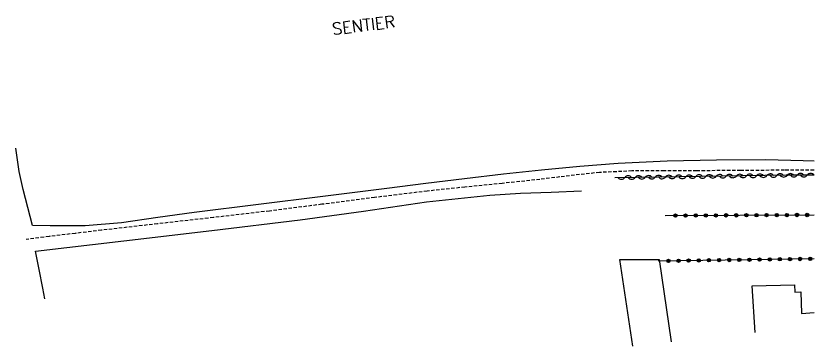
# Model space of a CAD drawing. Header units: millimetres. Extents: x 145999 to 147000, y 131011 to 132001.
# Drawn here: x 146881.9 to 147000, y 131068.7 to 131117.7 of the extents above; entities that cross this region are included whole.
import ezdxf
from ezdxf.enums import TextEntityAlignment as Align

# ---------------------------------------------------------------- set-up
doc = ezdxf.new("R2010")
doc.units = ezdxf.units.MM
doc.linetypes.add('DASHED', pattern=[0.75, 0.5, -0.25])
doc.layers.get('0').update_dxf_attribs({"linetype": 'CONTINUOUS'})
for name, color, linetype in [('W0070', 7, 'DASHED'), ('W0104', 1, 'CONTINUOUS'), ('W0310', 3, 'CONTINUOUS'), ('W0323', 7, 'CONTINUOUS'), ('W0330', 7, 'CONTINUOUS'), ('W0989', 7, 'CONTINUOUS')]:
    doc.layers.add(name, color=color, linetype=linetype)
doc.styles.get("Standard").update_dxf_attribs({"font": 'romans.shx', "width": 0.85})

# ---------------------------------------------------------------- blocks, each defined once
blk = doc.blocks.new('t310o')
at = {"color": 0, "linetype": 'Continuous'}
for centre, start, end in [((-0.5, 0.38), 216.8699, 323.1304), ((0.5, -0.37), 36.8699, 143.1303)]:
    blk.add_arc(centre, 0.625, start, end, dxfattribs=at)
blk = doc.blocks.new('t323o')
at = {"color": 0, "linetype": 'Continuous'}
for radius in [0.25, 0.15]:
    blk.add_circle((0, 0), radius, dxfattribs=at)

msp = doc.modelspace()

# ---------------------------------------------------------------- linework, layer by layer
at = {"layer": 'W0070'}
msp.add_lwpolyline([(147000, 131094.81), (146995.61, 131094.78), (146989.11, 131094.75), (146982.62, 131094.7), (146977.82, 131094.69), (146973.03, 131094.67), (146968.24, 131094.45), (146965.3, 131094.15), (146962.35, 131093.79), (146959.41, 131093.42), (146953.85, 131092.84), (146948.29, 131092.28), (146942.73, 131091.69), (146934.94, 131090.74), (146927.15, 131089.73), (146919.37, 131088.74), (146911.08, 131087.77), (146902.8, 131086.84), (146894.51, 131085.89), (146890.63, 131085.43), (146886.75, 131084.97), (146883.35, 131084.51)], dxfattribs=at)
at = {"layer": 'W0104'}
for points in [[(146973.16, 131068.72), (146971.26, 131081.56), (146977.05, 131081.55), (146978.86, 131069.36)], [(146991.27, 131070.75), (146990.86, 131077.66), (146997.13, 131077.78), (146997.15, 131076.7), (146998.05, 131076.75), (146998.12, 131073.53), (147000, 131073.72)]]:
    msp.add_lwpolyline(points, dxfattribs=at)
at = {"layer": 'W0310'}
msp.add_lwpolyline([(147000, 131094.07), (146995.85, 131094.03), (146970.5, 131093.68)], dxfattribs=at)
at = {"layer": 'W0323'}
for points in [[(146977.98, 131088.06), (147000, 131088.16)], [(147000, 131081.66), (146976.94, 131081.33)]]:
    msp.add_lwpolyline(points, dxfattribs=at)
at = {"layer": 'W0330'}
for points in [[(147000, 131096.15), (146998.39, 131096.2), (146992.85, 131096.31), (146985.57, 131096.3), (146978.28, 131096.15), (146971, 131095.8), (146965.33, 131095.36), (146959.67, 131094.8), (146954.02, 131094.18), (146948.26, 131093.52), (146942.52, 131092.8), (146936.77, 131092.08), (146927.26, 131090.9), (146917.74, 131089.72), (146908.23, 131088.54), (146902.86, 131087.77), (146897.49, 131087.01), (146892.1, 131086.55), (146889.5, 131086.52), (146886.9, 131086.56), (146884.3, 131086.6), (146883.62, 131089.26), (146882.94, 131091.93), (146882.35, 131094.61), (146881.85, 131098.06)], [(146886.14, 131075.72), (146885.82, 131077.31), (146885.28, 131080.06), (146884.75, 131082.81), (146897.81, 131084.32), (146910.87, 131085.83), (146923.92, 131087.41), (146933.29, 131088.74), (146942.64, 131090.11), (146952.03, 131091.11), (146956.55, 131091.38), (146961.08, 131091.55), (146965.6, 131091.73)]]:
    msp.add_lwpolyline(points, dxfattribs=at)

# ---------------------------------------------------------------- block references
at = {"layer": 'W0310'}
for p, rotation in [((146972, 131093.7), 180.8047011893418), ((146973.5, 131093.72), 180.8047011893418), ((146975, 131093.74), 180.8047011893418), ((146976.5, 131093.76), 180.8047011893418), ((146978, 131093.78), 180.8047011893418), ((146979.5, 131093.8), 180.8047011893418), ((146981, 131093.82), 180.8047011893418), ((146982.5, 131093.85), 180.8047011893418), ((146984, 131093.87), 180.8047011893418), ((146985.5, 131093.89), 180.8047011893418), ((146987, 131093.91), 180.8047011893418), ((146988.5, 131093.93), 180.8047011893418), ((146990, 131093.95), 180.8047011893418), ((146991.5, 131093.97), 180.8047011893418), ((146993, 131093.99), 180.8047011893418), ((146994.5, 131094.01), 180.8047011893418), ((146996, 131094.03), 180.5772754509105), ((146997.5, 131094.05), 180.5772754509105), ((146999, 131094.06), 180.5772754509105)]:
    msp.add_blockref('t310o', p, dxfattribs=dict(at, rotation=rotation))
at = {"layer": 'W0323'}
for p, rotation in [((146979.48, 131088.06), 0.2615803404640213), ((146980.98, 131088.07), 0.2615803404640213), ((146982.48, 131088.08), 0.2615803404640213), ((146983.98, 131088.08), 0.2615803404640213), ((146985.48, 131088.09), 0.2615803404640213), ((146986.98, 131088.1), 0.2615803404640213), ((146988.48, 131088.1), 0.2615803404640213), ((146989.98, 131088.11), 0.2615803404640213), ((146991.48, 131088.12), 0.2615803404640213), ((146992.98, 131088.13), 0.2615803404640213), ((146994.48, 131088.13), 0.2615803404640213), ((146995.98, 131088.14), 0.2615803404640213), ((146997.48, 131088.15), 0.2615803404640213), ((146998.98, 131088.15), 0.2615803404640213), ((146978.44, 131081.35), 180.8189500333394), ((146979.94, 131081.37), 180.8189500333394), ((146981.44, 131081.39), 180.8189500333394), ((146982.94, 131081.41), 180.8189500333394), ((146984.44, 131081.44), 180.8189500333394), ((146985.94, 131081.46), 180.8189500333394), ((146987.44, 131081.48), 180.8189500333394), ((146988.94, 131081.5), 180.8189500333394), ((146990.44, 131081.52), 180.8189500333394), ((146991.94, 131081.54), 180.8189500333394), ((146993.44, 131081.56), 180.8189500333394), ((146994.94, 131081.59), 180.8189500333394), ((146996.44, 131081.61), 180.8189500333394), ((146997.94, 131081.63), 180.8189500333394), ((146999.44, 131081.65), 180.8189500333394)]:
    msp.add_blockref('t323o', p, dxfattribs=dict(at, rotation=rotation))

# ---------------------------------------------------------------- texts
at = {"layer": 'W0989'}
msp.add_text('SENTIER', height=1.75, rotation=7.0459, dxfattribs=at).set_placement((146928.65, 131115.71), align=Align.MIDDLE_LEFT)

doc.saveas('drawing.dxf')
